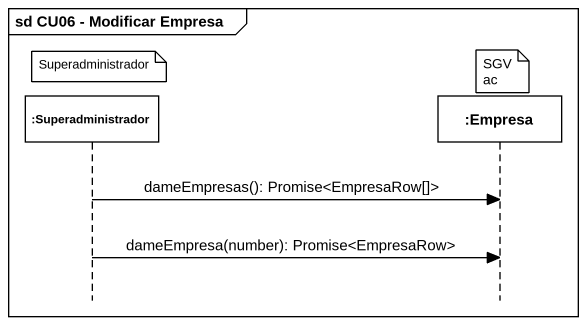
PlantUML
@startuml
mainframe sd CU06 - Modificar Empresa
hide footbox
participant ":Superadministrador" as Superadministrador
participant ":Empresa" as Empresa

note over Superadministrador : Superadministrador
note over Empresa : SGVac
Superadministrador -> Empresa : dameEmpresas(): Promise<EmpresaRow[]>
Superadministrador -> Empresa : dameEmpresa(number): Promise<EmpresaRow>
@enduml
